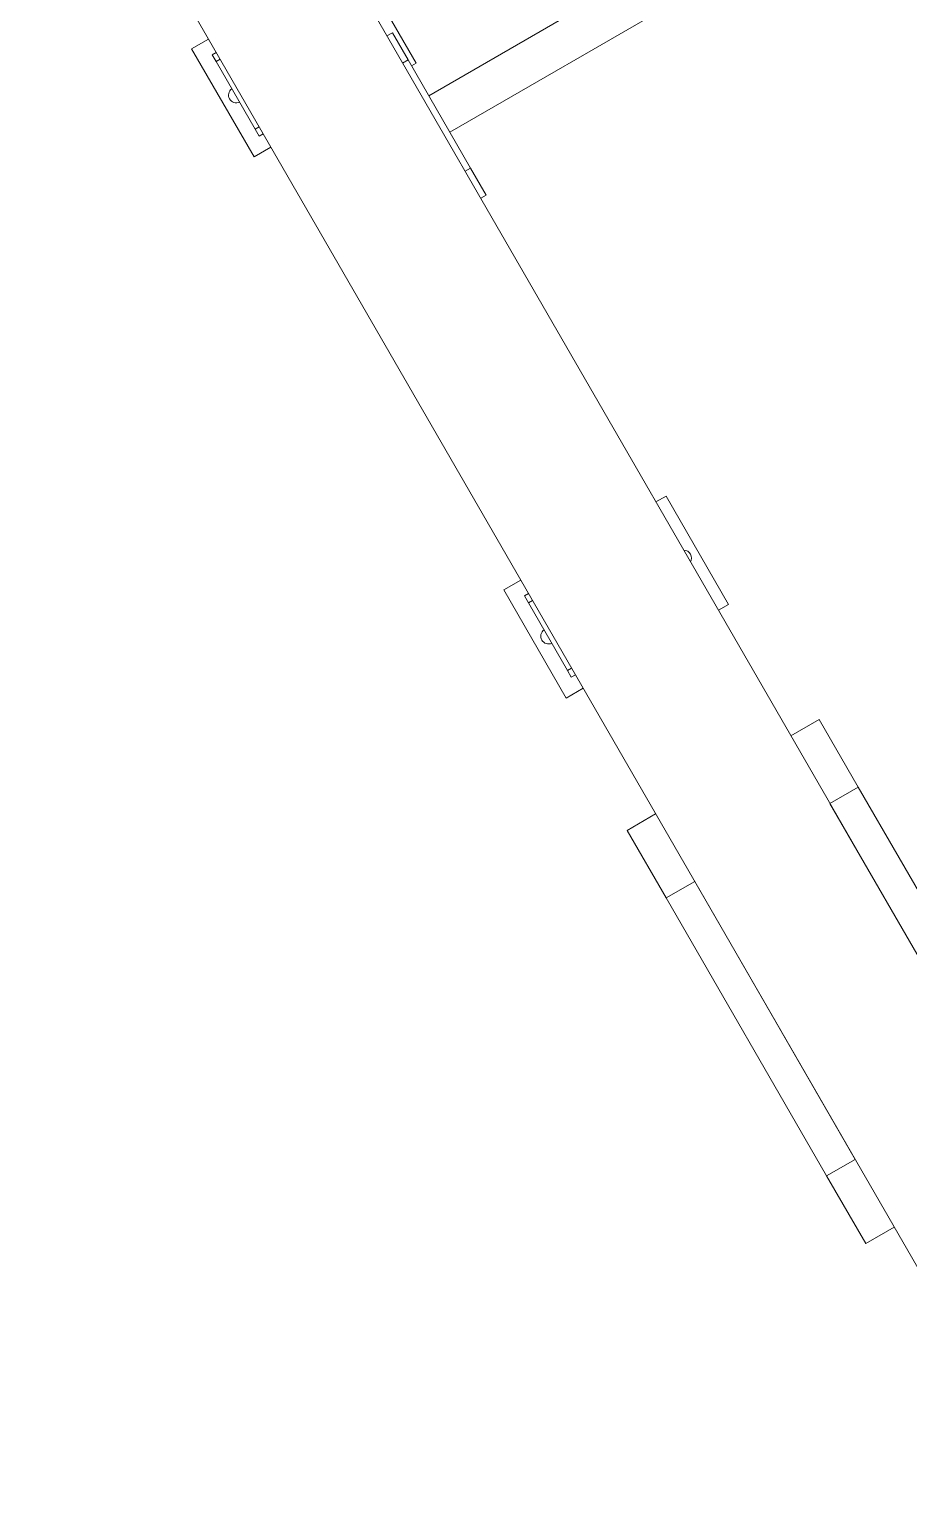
# Model space of a CAD drawing. Header units: millimetres. Extents: x -6879 to 7341, y -8047 to 7187.
# Drawn here: x 3230 to 3793, y -4384 to -3451 of the extents above; entities that cross this region are included whole.
import ezdxf

# ---------------------------------------------------------------- set-up
doc = ezdxf.new("R2010")
doc.units = ezdxf.units.MM
doc.layers.add('DIKOM_ОБЪЕКТ', color=7, linetype='Continuous')

msp = doc.modelspace()

# ---------------------------------------------------------------- linework, layer by layer
at = {"layer": 'DIKOM_ОБЪЕКТ', "color": 7, "linetype": 'Continuous', "lineweight": 15}
for p, q in [((3485.48, -3493.16), (4084.77, -3147.16)), ((4098.27, -3170.54), (3498.98, -3516.54)), ((3316.18, -3207.92), (3966.18, -4333.75)), ((3229.57, -3257.92), (3879.57, -4383.75)), ((3437.52, -3403.09), (3477.52, -3472.37)), ((3333.6, -3463.09), (3344.42, -3456.84)), ((3458.77, -3454.89), (3462.23, -3452.89)), ((3472.23, -3470.21), (3462.23, -3452.89)), ((3373.6, -3532.37), (3333.6, -3463.09)), ((3349.42, -3465.5), (3346.82, -3467)), ((3346.82, -3467), (3349.32, -3471.33)), ((3349.32, -3471.33), (3351.92, -3469.83)), ((3349.32, -3471.33), (3374.32, -3514.63)), ((3472.23, -3470.21), (3468.77, -3472.21)), ((3512.23, -3539.49), (3472.23, -3470.21)), ((3477.52, -3472.37), (3474.49, -3474.12)), ((3376.92, -3513.13), (3374.32, -3514.63)), ((3374.32, -3514.63), (3376.82, -3518.96)), ((3376.82, -3518.96), (3379.42, -3517.46)), ((3384.42, -3526.12), (3373.6, -3532.37)), ((3512.23, -3539.49), (3508.77, -3541.49)), ((3522.23, -3556.81), (3512.23, -3539.49)), ((3522.23, -3556.81), (3518.77, -3558.81)), ((3631.02, -3753.25), (3637.52, -3749.5)), ((3637.52, -3749.5), (3677.52, -3818.78)), ((3533.6, -3809.5), (3544.42, -3803.25)), ((3573.6, -3878.78), (3533.6, -3809.5)), ((3549.42, -3811.91), (3546.82, -3813.41)), ((3546.82, -3813.41), (3549.32, -3817.74)), ((3549.32, -3817.74), (3551.92, -3816.24)), ((3574.32, -3861.04), (3549.32, -3817.74)), ((3677.52, -3818.78), (3671.02, -3822.53)), ((3576.92, -3859.54), (3574.32, -3861.04)), ((3574.32, -3861.04), (3576.82, -3865.37)), ((3584.42, -3872.53), (3573.6, -3878.78)), ((3576.82, -3865.37), (3579.42, -3863.87)), ((3717.45, -3902.95), (3735.64, -3892.45)), ((3735.64, -3892.45), (3760.64, -3935.75)), ((3742.45, -3946.25), (3760.64, -3935.75)), ((3863.34, -4113.64), (3760.64, -3935.75)), ((3845.16, -4124.14), (3742.45, -3946.25)), ((3612.67, -3963.45), (3630.85, -3952.95)), ((3612.67, -3963.45), (3637.67, -4006.75)), ((3637.67, -4006.75), (3655.85, -3996.25)), ((3758.55, -4174.14), (3655.85, -3996.25)), ((3740.37, -4184.64), (3637.67, -4006.75)), ((3740.37, -4184.64), (3758.55, -4174.14)), ((3740.37, -4184.64), (3765.37, -4227.94)), ((3783.55, -4217.44), (3765.37, -4227.94))]:
    msp.add_line(p, q, dxfattribs=at)
for centre, start, end in [((3362.26, -3492.73), 125.73917, 210), ((3362.26, -3492.73), 210, 294.26083), ((3648.86, -3789.14), 30, 90), ((3648.86, -3789.14), 330, 30), ((3562.26, -3839.14), 125.73917, 210), ((3562.26, -3839.14), 210, 294.26083)]:
    msp.add_arc(centre, 5, start, end, dxfattribs=at)

doc.saveas('drawing.dxf')
